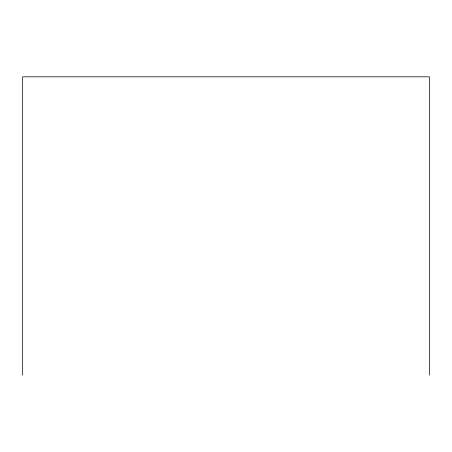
<?xml version="1.0" encoding="UTF-8"?>
<svg xmlns="http://www.w3.org/2000/svg" width="452" height="452" viewBox="0 0 452 452"><rect width="100%" height="100%" fill="white"/><g stroke="black" fill="none" stroke-linecap="round" stroke-linejoin="round"><path stroke-width="0.68" d="M429.4 375.177L429.4 76.823L22.6 76.823L22.6 375.177"/></g></svg>
